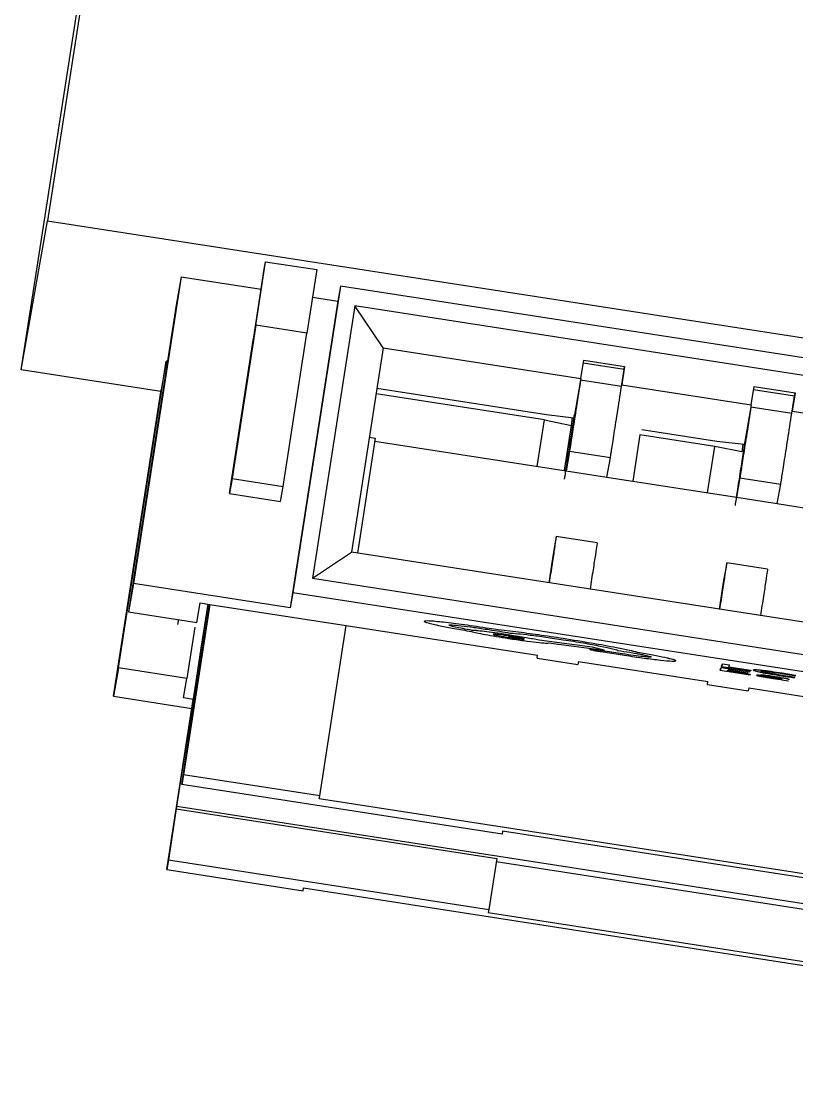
# Model space of a CAD drawing. Header units: millimetres. Extents: x 15 to 2378, y 5 to 1787.
# Drawn here: x 2132.936 to 2135.184, y 995.649 to 998.734 of the extents above; entities that cross this region are included whole.
import ezdxf

# ---------------------------------------------------------------- set-up
doc = ezdxf.new("R2010")
doc.units = ezdxf.units.MM

msp = doc.modelspace()

# ---------------------------------------------------------------- linework, layer by layer
at = {"color": 7, "linetype": 'Continuous', "lineweight": 25}
for p, q in [((2133.257, 999.7355), (2133.0121, 998.1559)), ((2132.9359, 997.7236), (2133.1808, 999.3032)), ((2132.9359, 997.7236), (2133.0121, 998.1559)), ((2133.0121, 998.1559), (2147.4742, 995.9134)), ((2133.6099, 997.818), (2133.6405, 998.0155)), ((2133.6137, 997.8397), (2133.6443, 998.0371)), ((2133.6405, 998.0155), (2133.6443, 998.0371)), ((2133.6443, 998.0371), (2133.7925, 998.0141)), ((2133.7925, 998.0141), (2133.7639, 997.8297)), ((2133.3991, 997.9934), (2133.2613, 997.1049)), ((2133.3991, 997.9934), (2133.3846, 997.9111)), ((2133.3991, 997.9934), (2133.6315, 997.9574)), ((2133.8613, 997.9663), (2133.7235, 997.0778)), ((2133.8613, 997.9663), (2133.8536, 997.9229)), ((2137.8931, 997.3411), (2133.8613, 997.9663)), ((2133.8536, 997.9229), (2133.7159, 997.0344)), ((2133.7802, 997.9343), (2133.8536, 997.9229)), ((2133.3846, 997.9111), (2133.2468, 997.0226)), ((2133.903, 997.9093), (2133.7806, 997.1195)), ((2137.836, 997.2994), (2133.903, 997.9093)), ((2133.9852, 997.7877), (2133.903, 997.9093)), ((2133.616, 997.8527), (2133.5471, 997.4084)), ((2133.6137, 997.8397), (2133.616, 997.8527)), ((2133.7642, 997.8297), (2133.616, 997.8527)), ((2133.6953, 997.3854), (2133.7642, 997.8297)), ((2133.5395, 997.3651), (2133.6083, 997.8093)), ((2133.6083, 997.8093), (2133.6099, 997.818)), ((2133.9852, 997.7877), (2133.8934, 997.1954)), ((2133.9852, 997.7877), (2134.5584, 997.6988)), ((2133.2182, 996.8601), (2133.3559, 997.7486)), ((2133.3559, 997.7486), (2133.3414, 997.6662)), ((2133.3593, 997.748), (2133.3559, 997.7486)), ((2134.5584, 997.6988), (2134.5667, 997.752)), ((2134.6836, 997.7243), (2134.5652, 997.7427)), ((2134.5667, 997.752), (2134.6853, 997.7336)), ((2133.3405, 997.6608), (2132.9359, 997.7236)), ((2134.676, 997.675), (2134.6836, 997.7243)), ((2134.6853, 997.7336), (2134.677, 997.6805)), ((2134.6836, 997.7243), (2134.6853, 997.7336)), ((2134.5574, 997.6933), (2134.5397, 997.593)), ((2134.5584, 997.6988), (2134.5574, 997.6933)), ((2134.676, 997.675), (2134.5574, 997.6933)), ((2134.676, 997.675), (2134.677, 997.6805)), ((2134.677, 997.6805), (2135.0525, 997.6222)), ((2135.0525, 997.6222), (2135.0608, 997.6753)), ((2135.0608, 997.6753), (2135.1794, 997.657)), ((2133.2036, 996.7777), (2133.3414, 997.6662)), ((2134.4528, 997.5785), (2133.9645, 997.6542)), ((2134.4585, 997.5929), (2133.9669, 997.6692)), ((2135.1777, 997.6477), (2135.0593, 997.6661)), ((2135.1701, 997.5983), (2135.1777, 997.6477)), ((2135.1794, 997.657), (2135.1711, 997.6038)), ((2135.1777, 997.6477), (2135.1794, 997.657)), ((2135.0515, 997.6167), (2135.0338, 997.5164)), ((2135.0525, 997.6222), (2135.0515, 997.6167)), ((2135.0515, 997.6167), (2135.1701, 997.5983)), ((2134.5382, 997.5841), (2134.4585, 997.5929)), ((2134.531, 997.5628), (2134.5343, 997.5846)), ((2135.1701, 997.5983), (2135.1711, 997.6038)), ((2135.1711, 997.6038), (2135.5466, 997.5456)), ((2134.4319, 997.4438), (2134.4528, 997.5785)), ((2134.4528, 997.5785), (2134.5312, 997.5628)), ((2134.5109, 997.4316), (2134.5312, 997.5628)), ((2133.962, 997.5256), (2133.9104, 997.1927)), ((2133.945, 997.5282), (2133.962, 997.5256)), ((2134.7295, 997.5356), (2134.7086, 997.4009)), ((2134.9469, 997.5019), (2134.7295, 997.5356)), ((2134.9526, 997.5163), (2134.7352, 997.55)), ((2133.9607, 997.5169), (2134.5153, 997.4309)), ((2134.926, 997.3672), (2134.9469, 997.5019)), ((2135.0253, 997.4861), (2134.9469, 997.5019)), ((2135.0323, 997.5075), (2134.9526, 997.5163)), ((2135.0284, 997.5079), (2135.0251, 997.4862)), ((2134.5253, 997.4872), (2134.5153, 997.4309)), ((2134.6439, 997.4688), (2134.5253, 997.4872)), ((2134.6339, 997.4125), (2134.6439, 997.4688)), ((2134.5153, 997.4309), (2134.6339, 997.4125)), ((2133.5471, 997.4084), (2133.5395, 997.3651)), ((2133.5471, 997.4084), (2133.6953, 997.3854)), ((2134.6339, 997.4125), (2135.0094, 997.3543)), ((2135.0194, 997.4106), (2135.0094, 997.3543)), ((2135.0194, 997.4106), (2135.138, 997.3922)), ((2133.5395, 997.3651), (2133.6877, 997.3421)), ((2133.6877, 997.3421), (2133.6953, 997.3854)), ((2135.128, 997.3359), (2135.138, 997.3922)), ((2135.0094, 997.3543), (2135.128, 997.3359)), ((2135.128, 997.3359), (2135.5035, 997.2777)), ((2134.4871, 997.2408), (2134.4771, 997.1841)), ((2134.6057, 997.2226), (2134.4871, 997.2409)), ((2133.7806, 997.1195), (2133.8934, 997.1954)), ((2137.6288, 996.6162), (2133.8934, 997.1954)), ((2134.4771, 997.1841), (2134.4651, 997.1067)), ((2134.9812, 997.1641), (2134.9712, 997.1075)), ((2135.0998, 997.1459), (2134.9812, 997.1643)), ((2133.7806, 997.1195), (2137.7136, 996.5096)), ((2133.2613, 997.1049), (2133.2468, 997.0226)), ((2133.7159, 997.0344), (2133.2613, 997.1049)), ((2134.9712, 997.1075), (2134.9592, 997.0301)), ((2133.7235, 997.0778), (2133.7159, 997.0344)), ((2137.7554, 996.4526), (2133.7235, 997.0778)), ((2133.3866, 996.4578), (2133.4776, 997.0447)), ((2133.4826, 997.0439), (2133.406, 996.5503)), ((2133.4229, 996.6637), (2133.4818, 997.044)), ((2133.4445, 996.9919), (2133.4544, 997.0483)), ((2133.4544, 997.0483), (2133.4826, 997.0439)), ((2133.4768, 997.0448), (2133.457, 996.9168)), ((2133.4826, 997.0439), (2133.8778, 996.9826)), ((2133.2468, 997.0226), (2133.4445, 996.9919)), ((2133.3917, 997.0001), (2133.3893, 996.9852)), ((2134.1045, 996.9957), (2134.1043, 996.9948)), ((2133.4388, 996.9775), (2133.4158, 996.8294)), ((2133.8013, 996.489), (2133.8778, 996.9826)), ((2133.8778, 996.9826), (2134.4327, 996.8966)), ((2134.1764, 996.9837), (2134.1765, 996.9847)), ((2134.2434, 996.9686), (2134.2435, 996.9696)), ((2134.3185, 996.9698), (2134.2922, 996.974)), ((2134.3695, 996.9641), (2134.3185, 996.9698)), ((2134.3186, 996.9708), (2134.3697, 996.9651)), ((2134.3695, 996.9641), (2134.3697, 996.9651)), ((2134.3486, 996.9494), (2134.3484, 996.9484)), ((2134.5915, 996.9197), (2134.4371, 996.9401)), ((2134.4373, 996.9411), (2134.5916, 996.9207)), ((2134.5074, 996.9447), (2134.5075, 996.9457)), ((2133.457, 996.9168), (2133.434, 996.7687)), ((2134.4645, 996.9324), (2134.4647, 996.9329)), ((2134.4647, 996.9329), (2134.626, 996.9117)), ((2134.5845, 996.9136), (2134.5847, 996.9146)), ((2134.5915, 996.9197), (2134.5916, 996.9207)), ((2134.626, 996.9117), (2134.5915, 996.9197)), ((2134.5916, 996.9207), (2134.6261, 996.9126)), ((2134.6171, 996.907), (2134.6846, 996.8965)), ((2134.6205, 996.9096), (2134.6206, 996.9106)), ((2134.6273, 996.9085), (2134.6205, 996.9096)), ((2134.6206, 996.9106), (2134.6275, 996.9095)), ((2134.626, 996.9117), (2134.6261, 996.9126)), ((2134.6273, 996.9085), (2134.6275, 996.9095)), ((2134.6787, 996.9005), (2134.6273, 996.9085)), ((2134.6275, 996.9095), (2134.6789, 996.9015)), ((2134.6619, 996.918), (2134.6621, 996.919)), ((2134.6654, 996.9106), (2134.6745, 996.9092)), ((2134.7225, 996.9056), (2134.7223, 996.9046)), ((2134.4312, 996.8879), (2134.4327, 996.8966)), ((2134.4312, 996.8879), (2134.5498, 996.8695)), ((2134.5513, 996.8782), (2134.5498, 996.8695)), ((2134.5513, 996.8782), (2134.9268, 996.82)), ((2134.6787, 996.9005), (2134.6789, 996.9015)), ((2134.7624, 996.8915), (2134.7625, 996.8925)), ((2134.8333, 996.8806), (2134.8334, 996.8816)), ((2134.9665, 996.8652), (2134.9689, 996.8721)), ((2134.9687, 996.8711), (2134.9689, 996.8721)), ((2134.9689, 996.8721), (2134.9896, 996.8688)), ((2133.2182, 996.8601), (2133.2036, 996.7777)), ((2133.4158, 996.8294), (2133.2182, 996.8601)), ((2134.9649, 996.8602), (2134.9626, 996.8533)), ((2134.9626, 996.8533), (2134.9627, 996.8543)), ((2134.9626, 996.8533), (2135.049, 996.8399)), ((2134.9627, 996.8543), (2134.9651, 996.8612)), ((2134.9649, 996.8602), (2134.9651, 996.8612)), ((2134.9651, 996.8612), (2135.0479, 996.8483)), ((2134.9687, 996.8711), (2134.9663, 996.8642)), ((2134.9663, 996.8642), (2134.9665, 996.8652)), ((2134.9663, 996.8642), (2135.0511, 996.851)), ((2134.9895, 996.8679), (2134.9687, 996.8711)), ((2134.9836, 996.8509), (2134.9844, 996.8532)), ((2135.0493, 996.8407), (2134.9836, 996.8509)), ((2134.9837, 996.8519), (2135.0494, 996.8416)), ((2134.9844, 996.8532), (2135.0419, 996.8442)), ((2134.9848, 996.855), (2135.0423, 996.846)), ((2134.9874, 996.8618), (2134.9895, 996.8679)), ((2135.0514, 996.8518), (2134.9874, 996.8618)), ((2134.9875, 996.8628), (2135.0515, 996.8528)), ((2134.9895, 996.8679), (2134.9896, 996.8688)), ((2135.0421, 996.845), (2135.0423, 996.846)), ((2135.0477, 996.8473), (2135.0479, 996.8483)), ((2135.049, 996.8399), (2135.0493, 996.8407)), ((2135.0494, 996.8416), (2135.0493, 996.8407)), ((2135.0511, 996.851), (2135.0514, 996.8518)), ((2135.0515, 996.8528), (2135.0514, 996.8518)), ((2135.0588, 996.8533), (2135.059, 996.8543)), ((2135.0806, 996.85), (2135.0808, 996.851)), ((2135.081, 996.8398), (2135.0812, 996.8407)), ((2135.0812, 996.8407), (2135.0811, 996.8397)), ((2135.083, 996.8524), (2135.0831, 996.8534)), ((2135.0957, 996.8456), (2135.0959, 996.8466)), ((2135.1424, 996.8442), (2135.1425, 996.8452)), ((2135.1804, 996.838), (2135.1424, 996.8442)), ((2135.1425, 996.8452), (2135.1805, 996.839)), ((2133.4059, 996.7731), (2133.4158, 996.8294)), ((2134.9253, 996.8113), (2134.9268, 996.82)), ((2134.9253, 996.8113), (2135.0438, 996.7929)), ((2135.0687, 996.8382), (2135.0689, 996.8392)), ((2135.0808, 996.8389), (2135.081, 996.8398)), ((2135.0893, 996.8361), (2135.0892, 996.8351)), ((2135.0948, 996.8336), (2135.095, 996.8346)), ((2135.1074, 996.8339), (2135.1076, 996.8349)), ((2135.1076, 996.8349), (2135.1417, 996.8298)), ((2135.1101, 996.831), (2135.1103, 996.832)), ((2135.1208, 996.834), (2135.1209, 996.835)), ((2135.1321, 996.828), (2135.1323, 996.829)), ((2135.1368, 996.8384), (2135.1369, 996.8394)), ((2135.1404, 996.8257), (2135.1406, 996.8267)), ((2135.1407, 996.8264), (2135.1404, 996.8257)), ((2135.1404, 996.8257), (2135.1606, 996.8225)), ((2135.1406, 996.8267), (2135.1408, 996.8274)), ((2135.1411, 996.8277), (2135.1413, 996.8286)), ((2135.1617, 996.8257), (2135.1618, 996.8267)), ((2135.1782, 996.8316), (2135.1785, 996.8324)), ((2135.1785, 996.8324), (2135.1786, 996.8334)), ((2135.1801, 996.8371), (2135.1804, 996.838)), ((2135.1804, 996.838), (2135.1805, 996.839)), ((2135.0454, 996.8016), (2135.0438, 996.7929)), ((2135.0454, 996.8016), (2135.4209, 996.7433)), ((2133.2036, 996.7777), (2133.43, 996.7426)), ((2133.3575, 996.2751), (2133.434, 996.7687)), ((2133.434, 996.7687), (2133.4059, 996.7731)), ((2133.4011, 996.5221), (2133.424, 996.6702)), ((2133.424, 996.6702), (2133.4229, 996.6637)), ((2133.4229, 996.6637), (2133.423, 996.6637)), ((2133.406, 996.5503), (2133.4011, 996.5221)), ((2133.8013, 996.489), (2133.406, 996.5503)), ((2134.33, 996.3781), (2133.4011, 996.5221)), ((2133.7998, 996.4803), (2133.8013, 996.489)), ((2137.4986, 995.9068), (2133.7998, 996.4803)), ((2133.3854, 996.4513), (2133.3625, 996.3033)), ((2133.3866, 996.4578), (2133.3854, 996.4513)), ((2133.3854, 996.4513), (2134.3143, 996.3073)), ((2137.8759, 995.7617), (2133.3866, 996.4578)), ((2134.3315, 996.3867), (2134.33, 996.3781)), ((2136.963, 995.9787), (2134.3315, 996.3867)), ((2133.3625, 996.3033), (2133.3575, 996.2751)), ((2133.3625, 996.3033), (2134.2914, 996.1592)), ((2134.3143, 996.3073), (2134.2914, 996.1592)), ((2134.313, 996.2986), (2136.9443, 995.8906)), ((2133.3575, 996.2751), (2133.7528, 996.2138)), ((2133.7528, 996.2138), (2133.7543, 996.2225)), ((2133.7543, 996.2225), (2137.4531, 995.6489)), ((2134.2914, 996.1592), (2134.2898, 996.1506)), ((2134.2898, 996.1506), (2136.9214, 995.7425))]:
    msp.add_line(p, q, dxfattribs=at)
for points in [[(2134.5574, 997.6933), (2134.5534, 997.6673), (2134.5453, 997.6153), (2134.5348, 997.5481), (2134.5273, 997.4995), (2134.5259, 997.4913), (2134.5253, 997.4872)], [(2134.6439, 997.4688), (2134.6445, 997.4729), (2134.6458, 997.4812), (2134.6534, 997.5297), (2134.6639, 997.5969), (2134.672, 997.649), (2134.676, 997.675)], [(2135.0515, 997.6167), (2135.0475, 997.5907), (2135.0394, 997.5387), (2135.0289, 997.4714), (2135.0214, 997.4229), (2135.02, 997.4147), (2135.0194, 997.4106)], [(2135.138, 997.3922), (2135.1386, 997.3963), (2135.1399, 997.4045), (2135.1475, 997.4531), (2135.158, 997.5203), (2135.1661, 997.5723), (2135.1701, 997.5983)], [(2134.4871, 997.2408), (2134.4869, 997.2397), (2134.4866, 997.2376), (2134.4822, 997.2087), (2134.4754, 997.1646), (2134.4694, 997.1255), (2134.4664, 997.1059)], [(2134.6057, 997.2224), (2134.6055, 997.2213), (2134.6052, 997.2192), (2134.6008, 997.1903), (2134.594, 997.1463), (2134.588, 997.1071), (2134.5849, 997.0875)], [(2134.9812, 997.1641), (2134.981, 997.1631), (2134.9807, 997.161), (2134.9763, 997.1321), (2134.9695, 997.088), (2134.9635, 997.0489), (2134.9604, 997.0293)], [(2135.0998, 997.1457), (2135.0996, 997.1447), (2135.0993, 997.1426), (2135.0949, 997.1137), (2135.0881, 997.0696), (2135.0821, 997.0305), (2135.079, 997.0109)]]:
    msp.add_open_spline(points, degree=3, dxfattribs=at)
for points, knots in [([(2134.5112, 997.4073), (2134.5131, 997.4196), (2134.5168, 997.4442), (2134.5265, 997.5071), (2134.534, 997.5554), (2134.5383, 997.5838), (2134.5393, 997.59), (2134.5397, 997.593)], [0, 0, 0, 0, 0.248917, 0.499528, 0.747709, 0.876746, 1, 1, 1, 1]), ([(2135.0338, 997.5164), (2135.0334, 997.5133), (2135.0324, 997.5072), (2135.0281, 997.4787), (2135.0206, 997.4305), (2135.0109, 997.3676), (2135.0072, 997.343), (2135.0053, 997.3307)], [0, 0, 0, 0, 0.123254, 0.2522907, 0.5004722, 0.7510829, 1, 1, 1, 1]), ([(2134.16, 996.992), (2134.144, 996.9937), (2134.112, 996.9969), (2134.1069, 996.9955), (2134.1043, 996.9948)], [0, 0, 0, 0, 0.498911, 1, 1, 1, 1]), ([(2134.1043, 996.9948), (2134.106, 996.9935), (2134.1093, 996.9909), (2134.1367, 996.985), (2134.1505, 996.982)], [0, 0, 0, 0, 0.499014, 1, 1, 1, 1]), ([(2134.1505, 996.982), (2134.1635, 996.9794), (2134.1895, 996.9743), (2134.2239, 996.9684), (2134.2411, 996.9655)], [0, 0, 0, 0, 0.499735, 1, 1, 1, 1]), ([(2134.2922, 996.974), (2134.2675, 996.9777), (2134.218, 996.9852), (2134.1794, 996.9898), (2134.16, 996.992)], [0, 0, 0, 0, 0.498193, 1, 1, 1, 1]), ([(2134.1764, 996.9837), (2134.1781, 996.9841), (2134.1816, 996.9849), (2134.2096, 996.9823), (2134.2472, 996.9777), (2134.2774, 996.9731), (2134.2924, 996.9709)], [0, 0, 0, 0, 0.250299, 0.500127, 0.751298, 1, 1, 1, 1]), ([(2134.2434, 996.9686), (2134.2338, 996.9703), (2134.2147, 996.9738), (2134.1934, 996.9782), (2134.1786, 996.9819), (2134.1771, 996.9831), (2134.1764, 996.9837)], [0, 0, 0, 0, 0.248758, 0.494027, 0.748766, 1, 1, 1, 1]), ([(2134.1765, 996.9847), (2134.1773, 996.9841), (2134.1788, 996.9829), (2134.1935, 996.9792), (2134.2148, 996.9747), (2134.2339, 996.9713), (2134.2435, 996.9696)], [0, 0, 0, 0, 0.251234, 0.505973, 0.751242, 1, 1, 1, 1]), ([(2134.2411, 996.9655), (2134.2455, 996.9643), (2134.2544, 996.9619), (2134.2806, 996.9568), (2134.3125, 996.951), (2134.3365, 996.9472), (2134.3485, 996.9453)], [0, 0, 0, 0, 0.247808, 0.494619, 0.748, 1, 1, 1, 1]), ([(2134.3519, 996.9551), (2134.3401, 996.9569), (2134.3164, 996.9605), (2134.2848, 996.9646), (2134.2585, 996.9676), (2134.2484, 996.9683), (2134.2434, 996.9686)], [0, 0, 0, 0, 0.253483, 0.506067, 0.755306, 1, 1, 1, 1]), ([(2134.2435, 996.9696), (2134.2485, 996.9693), (2134.2586, 996.9686), (2134.2849, 996.9656), (2134.3166, 996.9615), (2134.3402, 996.9579), (2134.3521, 996.9561)], [0, 0, 0, 0, 0.244694, 0.493933, 0.746517, 1, 1, 1, 1]), ([(2134.2924, 996.9709), (2134.3029, 996.9692), (2134.3243, 996.9658), (2134.3431, 996.9624), (2134.3527, 996.9607)], [0, 0, 0, 0, 0.493956, 1, 1, 1, 1]), ([(2134.5074, 996.9447), (2134.4829, 996.9484), (2134.4335, 996.9559), (2134.391, 996.9614), (2134.3695, 996.9641)], [0, 0, 0, 0, 0.496458, 1, 1, 1, 1]), ([(2134.3697, 996.9651), (2134.3911, 996.9624), (2134.4337, 996.9569), (2134.483, 996.9494), (2134.5075, 996.9457)], [0, 0, 0, 0, 0.503445, 1, 1, 1, 1]), ([(2134.3497, 996.9522), (2134.344, 996.9531), (2134.3324, 996.9548), (2134.32, 996.9564), (2134.3123, 996.9572), (2134.3064, 996.9576), (2134.3041, 996.9574), (2134.3048, 996.9568), (2134.308, 996.9558), (2134.3148, 996.9543), (2134.3236, 996.9526), (2134.3338, 996.9507), (2134.3425, 996.9493), (2134.3484, 996.9484)], [0, 0, 0, 0, 0.123298, 0.246995, 0.309426, 0.370631, 0.499448, 0.562006, 0.623251, 0.751941, 0.813443, 0.873715, 1, 1, 1, 1]), ([(2134.3484, 996.9484), (2134.3543, 996.9475), (2134.3661, 996.9457), (2134.3786, 996.9442), (2134.3861, 996.9434), (2134.3918, 996.943), (2134.3941, 996.9432), (2134.3934, 996.9438), (2134.3902, 996.9448), (2134.3834, 996.9463), (2134.3746, 996.948), (2134.3644, 996.9499), (2134.3557, 996.9513), (2134.3497, 996.9522)], [0, 0, 0, 0, 0.125848, 0.251343, 0.31285, 0.373125, 0.499419, 0.561991, 0.623243, 0.751924, 0.813431, 0.873707, 1, 1, 1, 1]), ([(2134.3485, 996.9453), (2134.3636, 996.943), (2134.3938, 996.9385), (2134.4315, 996.9338), (2134.4592, 996.9312), (2134.4628, 996.932), (2134.4645, 996.9324)], [0, 0, 0, 0, 0.250299, 0.500127, 0.751298, 1, 1, 1, 1]), ([(2134.3499, 996.9532), (2134.3558, 996.9522), (2134.3645, 996.9508), (2134.3747, 996.949), (2134.3835, 996.9473), (2134.3903, 996.9458), (2134.3935, 996.9448), (2134.3942, 996.9442), (2134.3919, 996.944), (2134.3863, 996.9444), (2134.3787, 996.9452), (2134.3663, 996.9467), (2134.3545, 996.9485), (2134.3486, 996.9494)], [0, 0, 0, 0, 0.1262933, 0.1865688, 0.2480757, 0.3767567, 0.4380089, 0.5005814, 0.6268746, 0.6871502, 0.7486571, 0.8741516, 1, 1, 1, 1]), ([(2134.4371, 996.9401), (2134.4315, 996.9413), (2134.4205, 996.9435), (2134.3998, 996.9473), (2134.3767, 996.9512), (2134.3603, 996.9538), (2134.3519, 996.9551)], [0, 0, 0, 0, 0.253732, 0.496663, 0.741326, 1, 1, 1, 1]), ([(2134.3527, 996.9607), (2134.3595, 996.9603), (2134.3732, 996.9596), (2134.4107, 996.9553), (2134.4562, 996.9494), (2134.4904, 996.9442), (2134.5075, 996.9416)], [0, 0, 0, 0, 0.248032, 0.493375, 0.746195, 1, 1, 1, 1]), ([(2134.6619, 996.918), (2134.6388, 996.9224), (2134.5929, 996.9311), (2134.5357, 996.9402), (2134.5074, 996.9447)], [0, 0, 0, 0, 0.505793, 1, 1, 1, 1]), ([(2134.5075, 996.9457), (2134.5358, 996.9412), (2134.5931, 996.932), (2134.6389, 996.9234), (2134.6621, 996.919)], [0, 0, 0, 0, 0.494359, 1, 1, 1, 1]), ([(2134.5075, 996.9416), (2134.5272, 996.9385), (2134.5666, 996.9322), (2134.6162, 996.9229), (2134.6539, 996.915), (2134.6616, 996.9121), (2134.6654, 996.9106)], [0, 0, 0, 0, 0.251214, 0.502175, 0.752659, 1, 1, 1, 1]), ([(2134.6205, 996.9096), (2134.6157, 996.9103), (2134.6087, 996.9114), (2134.6004, 996.9125), (2134.5934, 996.9133), (2134.5863, 996.914), (2134.5851, 996.9137), (2134.5845, 996.9136)], [0, 0, 0, 0, 0.254586, 0.376409, 0.501077, 0.751174, 1, 1, 1, 1]), ([(2134.5845, 996.9136), (2134.5849, 996.9133), (2134.5858, 996.9128), (2134.5934, 996.9111), (2134.604, 996.9091), (2134.6128, 996.9077), (2134.6171, 996.907)], [0, 0, 0, 0, 0.253317, 0.5004887, 0.7526653, 1, 1, 1, 1]), ([(2134.5847, 996.9146), (2134.5853, 996.9147), (2134.5865, 996.9149), (2134.5936, 996.9143), (2134.6006, 996.9135), (2134.6089, 996.9124), (2134.6159, 996.9113), (2134.6206, 996.9106)], [0, 0, 0, 0, 0.248826, 0.498923, 0.623591, 0.745414, 1, 1, 1, 1]), ([(2134.7223, 996.9046), (2134.7152, 996.9064), (2134.7007, 996.9102), (2134.675, 996.9154), (2134.6619, 996.918)], [0, 0, 0, 0, 0.489734, 1, 1, 1, 1]), ([(2134.6621, 996.919), (2134.6752, 996.9164), (2134.7008, 996.9112), (2134.7153, 996.9074), (2134.7225, 996.9056)], [0, 0, 0, 0, 0.510133, 1, 1, 1, 1]), ([(2134.6745, 996.9092), (2134.6863, 996.9073), (2134.7038, 996.9045), (2134.7243, 996.9008), (2134.7418, 996.8974), (2134.7592, 996.8936), (2134.7613, 996.8922), (2134.7624, 996.8915)], [0, 0, 0, 0, 0.250952, 0.373575, 0.500873, 0.752047, 1, 1, 1, 1]), ([(2134.8333, 996.8806), (2134.8318, 996.8816), (2134.8288, 996.8835), (2134.8037, 996.8894), (2134.7686, 996.8965), (2134.7377, 996.9019), (2134.7223, 996.9046)], [0, 0, 0, 0, 0.249022, 0.499754, 0.751205, 1, 1, 1, 1]), ([(2134.7225, 996.9056), (2134.7378, 996.9029), (2134.7687, 996.8975), (2134.8039, 996.8904), (2134.829, 996.8845), (2134.8319, 996.8825), (2134.8334, 996.8816)], [0, 0, 0, 0, 0.2487947, 0.5002459, 0.750978, 1, 1, 1, 1]), ([(2134.7624, 996.8915), (2134.7611, 996.8912), (2134.7587, 996.8906), (2134.7391, 996.8924), (2134.712, 996.8956), (2134.6898, 996.8989), (2134.6787, 996.9005)], [0, 0, 0, 0, 0.2523873, 0.5004131, 0.7511763, 1, 1, 1, 1]), ([(2134.6789, 996.9015), (2134.6899, 996.8999), (2134.7121, 996.8966), (2134.7392, 996.8934), (2134.7589, 996.8916), (2134.7613, 996.8922), (2134.7625, 996.8925)], [0, 0, 0, 0, 0.248824, 0.499587, 0.747613, 1, 1, 1, 1]), ([(2134.6846, 996.8965), (2134.7043, 996.8936), (2134.7441, 996.8877), (2134.7742, 996.8842), (2134.7893, 996.8825)], [0, 0, 0, 0, 0.497233, 1, 1, 1, 1]), ([(2134.7893, 996.8825), (2134.8019, 996.8813), (2134.8271, 996.8788), (2134.8312, 996.88), (2134.8333, 996.8806)], [0, 0, 0, 0, 0.498981, 1, 1, 1, 1]), ([(2135.083, 996.8524), (2135.0793, 996.8528), (2135.0721, 996.8535), (2135.0616, 996.8542), (2135.06, 996.8537), (2135.0588, 996.8533)], [0, 0, 0, 0, 0.239341, 0.479345, 1, 1, 1, 1]), ([(2135.0588, 996.8533), (2135.0595, 996.8527), (2135.0605, 996.8518), (2135.0692, 996.8496), (2135.0755, 996.8483), (2135.0786, 996.8476)], [0, 0, 0, 0, 0.524158, 0.763546, 1, 1, 1, 1]), ([(2135.059, 996.8543), (2135.0601, 996.8547), (2135.0617, 996.8552), (2135.0722, 996.8545), (2135.0795, 996.8538), (2135.0831, 996.8534)], [0, 0, 0, 0, 0.520655, 0.760659, 1, 1, 1, 1]), ([(2135.0786, 996.8476), (2135.0821, 996.8469), (2135.0892, 996.8455), (2135.1074, 996.8423), (2135.1229, 996.8398), (2135.1335, 996.8381)], [0, 0, 0, 0, 0.2419, 0.482058, 1, 1, 1, 1]), ([(2135.0806, 996.85), (2135.0814, 996.8503), (2135.0826, 996.8507), (2135.0902, 996.8502), (2135.0956, 996.8497), (2135.0982, 996.8494)], [0, 0, 0, 0, 0.5271396, 0.7657899, 1, 1, 1, 1]), ([(2135.0957, 996.8456), (2135.0933, 996.8461), (2135.0885, 996.8471), (2135.0819, 996.8488), (2135.0811, 996.8495), (2135.0806, 996.85)], [0, 0, 0, 0, 0.2353901, 0.4747226, 1, 1, 1, 1]), ([(2135.0808, 996.851), (2135.0813, 996.8505), (2135.082, 996.8498), (2135.0887, 996.8481), (2135.0935, 996.8471), (2135.0959, 996.8466)], [0, 0, 0, 0, 0.525277, 0.76461, 1, 1, 1, 1]), ([(2135.0812, 996.8407), (2135.0873, 996.8399), (2135.0998, 996.8382), (2135.1137, 996.8361), (2135.1209, 996.835)], [0, 0, 0, 0, 0.4848337, 1, 1, 1, 1]), ([(2135.1424, 996.8442), (2135.1312, 996.8459), (2135.1147, 996.8484), (2135.095, 996.851), (2135.087, 996.8519), (2135.083, 996.8524)], [0, 0, 0, 0, 0.509421, 0.752058, 1, 1, 1, 1]), ([(2135.0831, 996.8534), (2135.0872, 996.8529), (2135.0952, 996.852), (2135.1148, 996.8494), (2135.1314, 996.8469), (2135.1425, 996.8452)], [0, 0, 0, 0, 0.247942, 0.490579, 1, 1, 1, 1]), ([(2135.1368, 996.8384), (2135.129, 996.8397), (2135.1174, 996.8415), (2135.1039, 996.844), (2135.0985, 996.845), (2135.0957, 996.8456)], [0, 0, 0, 0, 0.508789, 0.751393, 1, 1, 1, 1]), ([(2135.0959, 996.8466), (2135.0986, 996.846), (2135.104, 996.845), (2135.1176, 996.8425), (2135.1291, 996.8407), (2135.1369, 996.8394)], [0, 0, 0, 0, 0.248603, 0.491206, 1, 1, 1, 1]), ([(2135.0982, 996.8494), (2135.1012, 996.8491), (2135.1071, 996.8484), (2135.1216, 996.8465), (2135.134, 996.8447), (2135.1423, 996.8434)], [0, 0, 0, 0, 0.246794, 0.488714, 1, 1, 1, 1]), ([(2135.1423, 996.8434), (2135.149, 996.8423), (2135.1623, 996.8402), (2135.1742, 996.8381), (2135.1801, 996.8371)], [0, 0, 0, 0, 0.507725, 1, 1, 1, 1]), ([(2135.1074, 996.8339), (2135.1017, 996.8347), (2135.0913, 996.8362), (2135.0801, 996.8377), (2135.0742, 996.8383), (2135.0698, 996.8386), (2135.0692, 996.8383), (2135.0687, 996.8382)], [0, 0, 0, 0, 0.290711, 0.529971, 0.641214, 0.753447, 1, 1, 1, 1]), ([(2135.0687, 996.8382), (2135.0692, 996.8379), (2135.0698, 996.8375), (2135.0739, 996.8365), (2135.0768, 996.8359), (2135.0782, 996.8356)], [0, 0, 0, 0, 0.517588, 0.758403, 1, 1, 1, 1]), ([(2135.0689, 996.8392), (2135.0693, 996.8393), (2135.07, 996.8396), (2135.0744, 996.8393), (2135.0803, 996.8387), (2135.0915, 996.8372), (2135.1019, 996.8357), (2135.1076, 996.8349)], [0, 0, 0, 0, 0.246553, 0.358786, 0.470029, 0.709289, 1, 1, 1, 1]), ([(2135.0782, 996.8356), (2135.082, 996.8349), (2135.0899, 996.8334), (2135.0996, 996.8319), (2135.1047, 996.8311)], [0, 0, 0, 0, 0.472377, 1, 1, 1, 1]), ([(2135.0808, 996.8389), (2135.0866, 996.8381), (2135.0981, 996.8367), (2135.1119, 996.8346), (2135.1187, 996.8336)], [0, 0, 0, 0, 0.5097, 1, 1, 1, 1]), ([(2135.1208, 996.834), (2135.1136, 996.8351), (2135.0996, 996.8372), (2135.0871, 996.8389), (2135.0811, 996.8397)], [0, 0, 0, 0, 0.5151663, 1, 1, 1, 1]), ([(2135.0892, 996.8351), (2135.0895, 996.8352), (2135.0899, 996.8353), (2135.0923, 996.8351), (2135.0939, 996.835), (2135.0948, 996.8349)], [0, 0, 0, 0, 0.527659, 0.766338, 1, 1, 1, 1]), ([(2135.0948, 996.8336), (2135.094, 996.8338), (2135.0923, 996.8341), (2135.0899, 996.8347), (2135.0895, 996.8349), (2135.0892, 996.8351)], [0, 0, 0, 0, 0.2503242, 0.4938749, 1, 1, 1, 1]), ([(2135.095, 996.8346), (2135.0941, 996.8348), (2135.0925, 996.8351), (2135.09, 996.8357), (2135.0896, 996.8359), (2135.0893, 996.8361)], [0, 0, 0, 0, 0.250324, 0.493875, 1, 1, 1, 1]), ([(2135.0948, 996.8349), (2135.0973, 996.8346), (2135.1033, 996.8338), (2135.1103, 996.8328), (2135.1143, 996.8322)], [0, 0, 0, 0, 0.4195393, 1, 1, 1, 1]), ([(2135.1101, 996.831), (2135.1072, 996.8315), (2135.1016, 996.8323), (2135.097, 996.8332), (2135.0948, 996.8336)], [0, 0, 0, 0, 0.526678, 1, 1, 1, 1]), ([(2135.1103, 996.832), (2135.1073, 996.8324), (2135.1018, 996.8333), (2135.0972, 996.8342), (2135.095, 996.8346)], [0, 0, 0, 0, 0.526656, 1, 1, 1, 1]), ([(2135.1047, 996.8311), (2135.1083, 996.8305), (2135.1154, 996.8295), (2135.1253, 996.8281), (2135.1339, 996.8271), (2135.138, 996.8267), (2135.1401, 996.8265)], [0, 0, 0, 0, 0.257166, 0.497575, 0.739262, 1, 1, 1, 1]), ([(2135.1321, 996.828), (2135.129, 996.8284), (2135.1226, 996.8291), (2135.1143, 996.8304), (2135.1101, 996.831)], [0, 0, 0, 0, 0.49391, 1, 1, 1, 1]), ([(2135.1323, 996.829), (2135.1291, 996.8294), (2135.1227, 996.8301), (2135.1145, 996.8314), (2135.1103, 996.832)], [0, 0, 0, 0, 0.493939, 1, 1, 1, 1]), ([(2135.1187, 996.8336), (2135.1221, 996.833), (2135.1272, 996.8322), (2135.1329, 996.8312), (2135.1362, 996.8306), (2135.1387, 996.83), (2135.1412, 996.8293), (2135.1414, 996.829), (2135.1415, 996.8288)], [0, 0, 0, 0, 0.249461, 0.359788, 0.468163, 0.581221, 0.704845, 1, 1, 1, 1]), ([(2135.1616, 996.8257), (2135.1614, 996.826), (2135.161, 996.8265), (2135.1566, 996.8277), (2135.152, 996.8287), (2135.1461, 996.8298), (2135.1358, 996.8316), (2135.127, 996.833), (2135.1208, 996.834)], [0, 0, 0, 0, 0.279487, 0.398048, 0.508841, 0.618326, 0.733181, 1, 1, 1, 1]), ([(2135.1209, 996.835), (2135.1271, 996.834), (2135.136, 996.8326), (2135.1462, 996.8308), (2135.1522, 996.8297), (2135.1567, 996.8287), (2135.1612, 996.8275), (2135.1615, 996.827), (2135.1618, 996.8267)], [0, 0, 0, 0, 0.266819, 0.381674, 0.491159, 0.601952, 0.720513, 1, 1, 1, 1]), ([(2135.1411, 996.8277), (2135.1406, 996.8275), (2135.1397, 996.8273), (2135.1346, 996.8278), (2135.1321, 996.828)], [0, 0, 0, 0, 0.514732, 1, 1, 1, 1]), ([(2135.1413, 996.8286), (2135.1408, 996.8285), (2135.1399, 996.8283), (2135.1348, 996.8288), (2135.1323, 996.829)], [0, 0, 0, 0, 0.5147315, 1, 1, 1, 1]), ([(2135.1335, 996.8381), (2135.1418, 996.8368), (2135.1572, 996.8345), (2135.1715, 996.8325), (2135.1782, 996.8316)], [0, 0, 0, 0, 0.537248, 1, 1, 1, 1]), ([(2135.1785, 996.8324), (2135.1721, 996.8333), (2135.159, 996.835), (2135.1444, 996.8373), (2135.1368, 996.8384)], [0, 0, 0, 0, 0.481631, 1, 1, 1, 1]), ([(2135.1369, 996.8394), (2135.1445, 996.8383), (2135.1591, 996.836), (2135.1723, 996.8343), (2135.1786, 996.8334)], [0, 0, 0, 0, 0.5183695, 1, 1, 1, 1])]:
    msp.add_open_spline(points, degree=3, knots=knots, dxfattribs=at)

doc.saveas('drawing.dxf')
